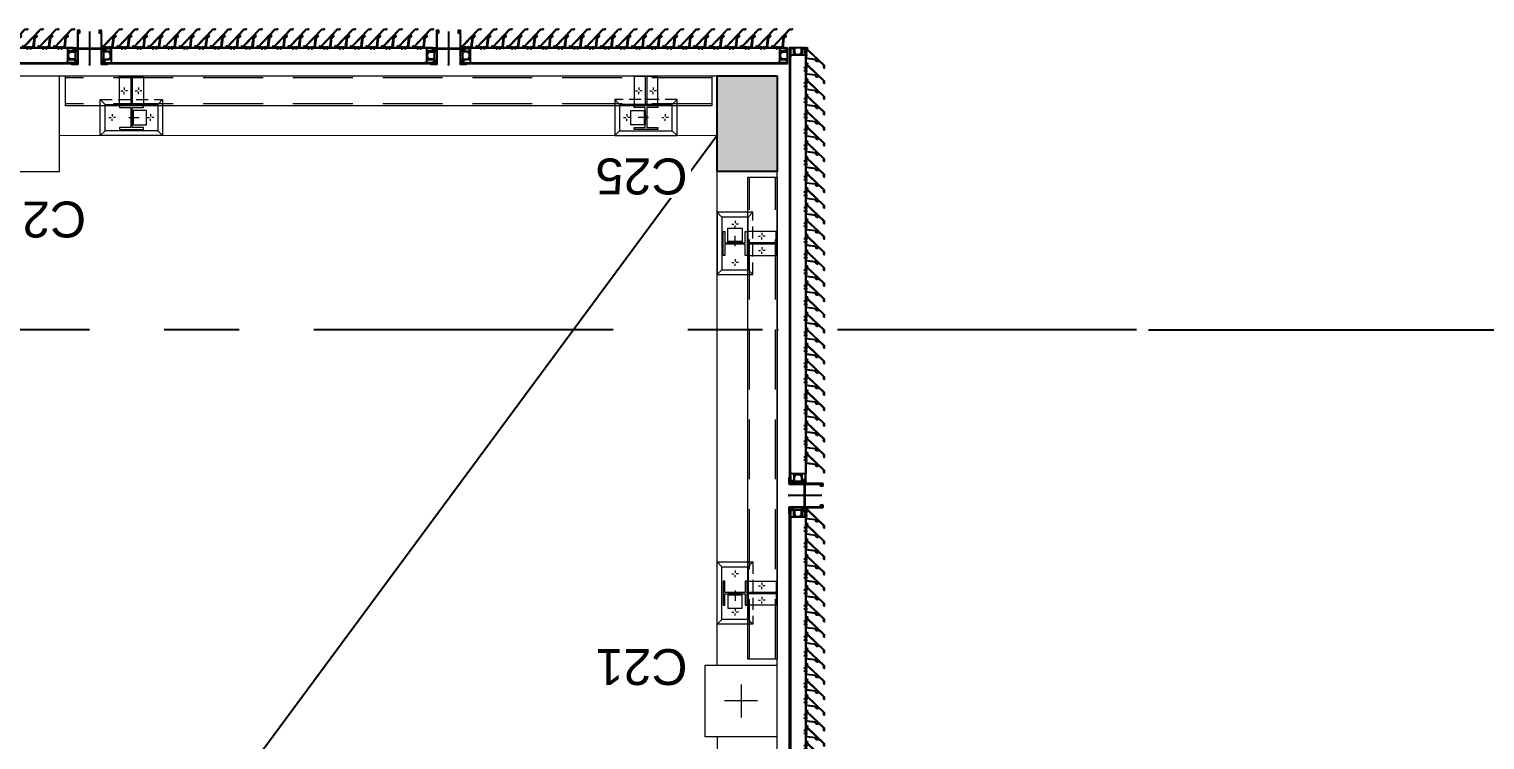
# Model space of a CAD drawing. Header units: millimetres. Extents: x 652937 to 1670132, y 1473552 to 2851037.
# Drawn here: x 775966 to 782048, y 1554999 to 1557965 of the extents above; entities that cross this region are included whole.
import ezdxf
from ezdxf.enums import TextEntityAlignment as Align

# ---------------------------------------------------------------- set-up
doc = ezdxf.new("R2010")
doc.units = ezdxf.units.MM
for name, pattern in [('CENTER', [50.8, 31.75, -6.35, 6.35, -6.35]), ('HIDDEN', [0.375, 0.25, -0.125]), ('TA_GL_005.00000', [13.75, 5, -1.25, 1.25, -1.25, 5]), ('XKITLINE00', [0]), ('XKITLINE02', [4, 2, -2])]:
    doc.linetypes.add(name, pattern=pattern)
doc.layers.get('Defpoints').update_dxf_attribs({"color": 255})
for name, color, linetype in [('000 - 0_SYM_DWG_GRID-BUBBLE_MAIN_COLOR_1', 3, 'Continuous'), ('000 - 0_SYM_DWG_GRIDLINE_MAIN_COLOR_251', 251, 'Continuous'), ('000 - CONCRETE_COL_HATCH_', 251, 'Continuous'), ('000 - CONCRETE_COL_MAIN_COLOR_1', 5, 'Continuous'), ('000 - CONCRETE_COL_WIPEOUT_', 250, 'Continuous'), ('010 - ASPG_ACCESSORIES_MAIN_COLOR_1', 1, 'Continuous'), ('010 - ASPG_DIMS_NOM', 1, 'Continuous'), ('010 - ASPG_EXTR_MAIN_COLOR_2', 2, 'Continuous'), ('010 - ASPG_FRAMING_CUT_COLOR_4', 4, 'Continuous'), ('010 - ASPG_FRAMING_HATCH_', 251, 'Continuous'), ('010 - ASPG_FRAMING_MAIN_COLOR_2', 2, 'Continuous'), ('010 - ASPG_FRAMING_SUB_COLOR_2', 1, 'Continuous'), ('010 - ASPG_FRAMING_WIPEOUT_', 250, 'Continuous'), ('BOLT & SCREW', 251, 'Continuous'), ('Center Line', 1, 'CENTER'), ('DIM', 1, 'Continuous')]:
    doc.layers.add(name, color=color, linetype=linetype)
for name, color, linetype, plot in [('010 - ASPG_EXTR_DEF_SUB', 250, 'Continuous', False), ('010 - ASPG_FASTERN_DEF_SUB', 250, 'Continuous', False), ('010 - ASPG_FRAMING_DEF_SUB', 250, 'Continuous', False)]:
    doc.layers.add(name, color=color, linetype=linetype, plot=plot)
for name, color, linetype, lineweight in [('12-GRID', 1, 'CENTER', 13), ('A-230-M_FLOOR', 2, 'Continuous', 25), ('A-COLOMN', 5, 'Continuous', 9), ('A-WALL', 2, 'Continuous', 25), ('Bolt', 7, 'Continuous', 0), ('Part', 2, 'Continuous', 0), ('S-230-A-FLOOR', 2, 'Continuous', 9), ('SCREW', 8, 'Continuous', 5)]:
    doc.layers.add(name, color=color, linetype=linetype, lineweight=lineweight)
doc.styles.add('Arial', font='arial.ttf')
doc.styles.add('FAMELINE_FOR_CKST', font='arial.ttf')
doc.styles.add('TA', font='', dxfattribs={"height": 4.5})
doc.styles.get('TA').set_extended_font_data('Cordia New')
doc.dimstyles.new('FAMELINE-CKST_C-C', dxfattribs={"dimtxt": 0.3, "dimasz": 0.15, "dimexe": 0.1, "dimexo": 0.1, "dimgap": 0.05, "dimtad": 1, "dimzin": 0, "dimdsep": 46, "dimtxsty": 'FAMELINE_FOR_CKST', "dimblk": 'ORIGIN', "dimblk1": 'ORIGIN', "dimblk2": 'ORIGIN', "dimsah": 1, "dimcen": 0.1, "dimdle": 0.1, "dimclrd": 256, "dimclre": 256, "dimclrt": 3, "dimadec": 0, "dimazin": 0, "dimtfac": 1, "dimtix": 1, "dimtmove": 2, "dimatfit": 3, "dimfxl": 1, "dimtolj": 1, "dimtzin": 0, "dimlwd": -1, "dimlwe": -1, "dimarcsym": 0})
pattern_1 = [(270, (1257419.24324, -520041.6224), (0.65495992507, -1.1344238721), [0.7562825814, -1.5125651628]), (30, (1257419.24324, -520041.6224), (0.65495992936, 1.1344238696), [0.7562825814, -1.5125651628]), (330, (1257419.24324, -520041.6224), (1.30991985442, -2.48e-09), [-1.5125651628, 0.7562825814])]
pattern_2 = [(315, (1257419.4929, -520021.6224), (1.3369313545, 1.3369313545), []), (45, (1257419.4929, -520021.6224), (-1.3369313545, 1.3369313545), [])]
pattern_3 = [(270, (1257419.4425, -520043.9224), (0.65495992507, -1.1344238721), [0.7562825814, -1.5125651628]), (30, (1257419.4425, -520043.9224), (0.65495992936, 1.1344238696), [0.7562825814, -1.5125651628]), (330, (1257419.4425, -520043.9224), (1.30991985442, -2.48e-09), [-1.5125651628, 0.7562825814])]
pattern_4 = [(315, (1257419.1929, -520023.9224), (1.3369313545, 1.3369313545), []), (45, (1257419.1929, -520023.9224), (-1.3369313545, 1.3369313545), [])]

# ---------------------------------------------------------------- blocks, each defined once
blk = doc.blocks.new('opening')
at = {"layer": 'A-230-M_FLOOR', "color": 15, "linetype": 'HIDDEN', "ltscale": 30}
blk.add_lwpolyline([(6.9598, 13.7349), (23.2129, 1.6973)], dxfattribs=at)
blk = doc.blocks.new('21')
at = {"layer": 'A-COLOMN', "color": 1}
for p, q in [((0, 0.0692), (0, -0.0692)), ((-0.0692, 0), (0.0692, 0))]:
    blk.add_line(p, q, dxfattribs=at)
at = {"layer": 'A-COLOMN', "ltscale": 3}
blk.add_lwpolyline([(-0.15, 0.15), (0.15, 0.15), (0.15, -0.15), (-0.15, -0.15)], close=True, dxfattribs=at)
blk = doc.blocks.new('3')
at = {"layer": 'Bolt', "color": 11, "linetype": 'XKITLINE00', "lineweight": 0}
for p, q in [((-190.484, 63.165), (-190.437, 63.165)), ((-190.484, 63.165), (-190.437, 63.165)), ((-190.414, 63.235), (-190.414, 63.189)), ((-190.414, 63.235), (-190.414, 63.189)), ((-190.414, 63.095), (-190.414, 63.142)), ((-190.414, 63.095), (-190.414, 63.142)), ((-190.344, 63.165), (-190.39, 63.165)), ((-190.344, 63.165), (-190.39, 63.165)), ((-190.184, 63.165), (-190.137, 63.165)), ((-190.184, 63.165), (-190.137, 63.165)), ((-190.114, 63.235), (-190.114, 63.189)), ((-190.114, 63.235), (-190.114, 63.189)), ((-190.114, 63.095), (-190.114, 63.142)), ((-190.114, 63.095), (-190.114, 63.142)), ((-190.044, 63.165), (-190.09, 63.165)), ((-190.044, 63.165), (-190.09, 63.165)), ((-183.186, 63.165), (-183.14, 63.165)), ((-183.186, 63.165), (-183.14, 63.165)), ((-183.116, 63.235), (-183.116, 63.189)), ((-183.116, 63.235), (-183.116, 63.189)), ((-183.116, 63.095), (-183.116, 63.142)), ((-183.116, 63.095), (-183.116, 63.142)), ((-183.046, 63.165), (-183.093, 63.165)), ((-183.046, 63.165), (-183.093, 63.165)), ((-182.886, 63.165), (-182.84, 63.165)), ((-182.886, 63.165), (-182.84, 63.165)), ((-182.816, 63.235), (-182.816, 63.189)), ((-182.816, 63.235), (-182.816, 63.189)), ((-182.816, 63.095), (-182.816, 63.142)), ((-182.816, 63.095), (-182.816, 63.142)), ((-182.746, 63.165), (-182.793, 63.165)), ((-182.746, 63.165), (-182.793, 63.165)), ((-190.664, 62.678), (-190.664, 62.631)), ((-189.864, 62.678), (-189.864, 62.631)), ((-183.366, 62.678), (-183.366, 62.632)), ((-182.566, 62.678), (-182.566, 62.632)), ((-190.734, 62.608), (-190.687, 62.608)), ((-190.664, 62.538), (-190.664, 62.584)), ((-190.594, 62.608), (-190.64, 62.608)), ((-189.934, 62.608), (-189.887, 62.608)), ((-189.864, 62.538), (-189.864, 62.584)), ((-189.794, 62.608), (-189.84, 62.608)), ((-183.436, 62.608), (-183.39, 62.608)), ((-183.366, 62.538), (-183.366, 62.585)), ((-183.296, 62.608), (-183.343, 62.608)), ((-182.636, 62.608), (-182.59, 62.608)), ((-182.566, 62.538), (-182.566, 62.585)), ((-182.496, 62.608), (-182.543, 62.608)), ((-192.96, 61.147), (-192.914, 61.147)), ((-192.89, 61.217), (-192.89, 61.17)), ((-192.82, 61.147), (-192.867, 61.147)), ((-193.518, 60.897), (-193.471, 60.897)), ((-193.518, 60.897), (-193.471, 60.897)), ((-193.448, 60.967), (-193.448, 60.92)), ((-193.448, 60.967), (-193.448, 60.92)), ((-193.448, 60.827), (-193.448, 60.873)), ((-193.448, 60.827), (-193.448, 60.873)), ((-193.378, 60.897), (-193.424, 60.897)), ((-193.378, 60.897), (-193.424, 60.897)), ((-192.89, 61.077), (-192.89, 61.123)), ((-193.518, 60.597), (-193.471, 60.597)), ((-193.518, 60.597), (-193.471, 60.597)), ((-193.448, 60.667), (-193.448, 60.62)), ((-193.448, 60.667), (-193.448, 60.62)), ((-193.448, 60.527), (-193.448, 60.573)), ((-193.448, 60.527), (-193.448, 60.573)), ((-193.378, 60.597), (-193.424, 60.597)), ((-193.378, 60.597), (-193.424, 60.597)), ((-192.96, 60.347), (-192.914, 60.347)), ((-192.89, 60.417), (-192.89, 60.37)), ((-192.89, 60.277), (-192.89, 60.323)), ((-192.82, 60.347), (-192.867, 60.347)), ((-193.448, 50.217), (-193.448, 50.171)), ((-193.448, 50.217), (-193.448, 50.171)), ((-192.96, 50.397), (-192.914, 50.397)), ((-192.89, 50.467), (-192.89, 50.421)), ((-192.89, 50.327), (-192.89, 50.374)), ((-192.82, 50.397), (-192.867, 50.397)), ((-193.518, 50.147), (-193.471, 50.147)), ((-193.518, 50.147), (-193.471, 50.147)), ((-193.448, 50.077), (-193.448, 50.124)), ((-193.448, 50.077), (-193.448, 50.124)), ((-193.448, 49.917), (-193.448, 49.871)), ((-193.448, 49.917), (-193.448, 49.871)), ((-193.378, 50.147), (-193.424, 50.147)), ((-193.378, 50.147), (-193.424, 50.147)), ((-193.518, 49.847), (-193.471, 49.847)), ((-193.518, 49.847), (-193.471, 49.847)), ((-193.448, 49.777), (-193.448, 49.824)), ((-193.448, 49.777), (-193.448, 49.824)), ((-193.378, 49.847), (-193.424, 49.847)), ((-193.378, 49.847), (-193.424, 49.847)), ((-192.96, 49.597), (-192.914, 49.597)), ((-192.89, 49.667), (-192.89, 49.621)), ((-192.89, 49.527), (-192.89, 49.574)), ((-192.82, 49.597), (-192.867, 49.597))]:
    blk.add_line(p, q, dxfattribs=at)
at = {"layer": 'Bolt', "color": 11, "linetype": 'XKITLINE02', "lineweight": 0}
for p, q in [((-190.279, 62.705), (-190.304, 62.705)), ((-182.951, 62.706), (-182.926, 62.706)), ((-190.209, 62.608), (-190.424, 62.608)), ((-190.279, 62.51), (-190.304, 62.51)), ((-190.249, 62.643), (-190.279, 62.643)), ((-190.249, 62.573), (-190.279, 62.573)), ((-183.021, 62.608), (-182.806, 62.608)), ((-182.981, 62.643), (-182.951, 62.643)), ((-182.981, 62.573), (-182.951, 62.573)), ((-182.951, 62.511), (-182.926, 62.511)), ((-192.988, 60.732), (-192.988, 60.707)), ((-192.925, 60.762), (-192.925, 60.732)), ((-192.89, 60.801), (-192.89, 60.587)), ((-192.855, 60.762), (-192.855, 60.732)), ((-192.793, 60.732), (-192.793, 60.707)), ((-192.988, 50.012), (-192.988, 50.037)), ((-192.925, 49.982), (-192.925, 50.012)), ((-192.89, 49.943), (-192.89, 50.157)), ((-192.855, 49.982), (-192.855, 50.012)), ((-192.793, 50.012), (-192.793, 50.037))]:
    blk.add_line(p, q, dxfattribs=at)
at = {"layer": 'Part', "color": 251, "linetype": 'HIDDEN', "lineweight": 0, "ltscale": 5}
for p, q in [((-181.592, 63.455), (-191.637, 63.456)), ((-181.592, 62.91), (-191.637, 62.911)), ((-193.722, 62.122), (-193.721, 48.622)), ((-193.177, 62.122), (-193.176, 48.622))]:
    blk.add_line(p, q, dxfattribs=at)
at = {"layer": 'Part', "color": 2, "linetype": 'XKITLINE02', "lineweight": 0}
for p, q in [((-190.279, 63.465), (-190.279, 62.883)), ((-190.249, 63.465), (-190.249, 62.883)), ((-182.981, 63.465), (-182.981, 62.883)), ((-182.951, 63.465), (-182.951, 62.883)), ((-193.748, 60.762), (-193.165, 60.762)), ((-193.748, 60.732), (-193.165, 60.732)), ((-193.748, 50.012), (-193.165, 50.012)), ((-193.748, 49.982), (-193.165, 49.982))]:
    blk.add_line(p, q, dxfattribs=at)
at = {"layer": 'Part', "color": 2, "linetype": 'HIDDEN', "lineweight": 0}
for p, q in [((-190.914, 62.983), (-190.814, 62.883)), ((-189.714, 62.883), (-189.614, 62.983)), ((-183.516, 62.883), (-183.616, 62.983)), ((-182.316, 62.983), (-182.416, 62.883)), ((-193.165, 61.297), (-193.265, 61.397)), ((-193.265, 60.097), (-193.165, 60.197)), ((-193.265, 50.647), (-193.165, 50.547)), ((-193.165, 49.447), (-193.265, 49.347))]:
    blk.add_line(p, q, dxfattribs=at)
at = {"layer": 'Part', "color": 11, "linetype": 'XKITLINE02', "lineweight": 0}
for p, q in [((-190.279, 63.001), (-190.249, 63.001)), ((-182.951, 63.001), (-182.981, 63.001)), ((-190.279, 62.758), (-190.279, 62.458)), ((-182.951, 62.758), (-182.951, 62.458)), ((-193.283, 60.732), (-193.283, 60.762)), ((-193.04, 60.732), (-192.74, 60.732)), ((-193.283, 50.012), (-193.283, 49.982)), ((-193.04, 50.012), (-192.74, 50.012))]:
    blk.add_line(p, q, dxfattribs=at)
at = {"layer": 'Part', "color": 2, "lineweight": 0}
for p, q in [((-190.304, 62.758), (-190.304, 62.458)), ((-182.926, 62.758), (-182.926, 62.458)), ((-190.814, 62.333), (-190.914, 62.233)), ((-189.614, 62.233), (-189.714, 62.333)), ((-183.616, 62.233), (-183.516, 62.333)), ((-182.416, 62.333), (-182.316, 62.233)), ((-192.515, 61.397), (-192.615, 61.297)), ((-193.04, 60.707), (-192.74, 60.707)), ((-192.615, 60.197), (-192.515, 60.097)), ((-192.615, 50.547), (-192.515, 50.647)), ((-193.04, 50.037), (-192.74, 50.037)), ((-192.515, 49.347), (-192.615, 49.447))]:
    blk.add_line(p, q, dxfattribs=at)
at = {"layer": 'Part', "color": 4, "lineweight": 0}
for points in [[(-191.637, 62.871), (-181.592, 62.87), (-181.592, 63.495), (-191.637, 63.496)], [(-193.761, 48.622), (-193.762, 62.122), (-193.137, 62.122), (-193.136, 48.622)]]:
    blk.add_lwpolyline(points, close=True, dxfattribs=at)
at = {"layer": 'Part', "color": 2, "linetype": 'XKITLINE02', "lineweight": 0}
for points in [[(-190.014, 62.883), (-190.014, 63.465), (-190.514, 63.465), (-190.514, 62.883)], [(-183.216, 62.883), (-183.216, 63.465), (-182.716, 63.465), (-182.716, 62.883)], [(-193.165, 60.997), (-193.748, 60.997), (-193.748, 60.497), (-193.165, 60.497)], [(-193.165, 49.747), (-193.748, 49.747), (-193.748, 50.247), (-193.165, 50.247)]]:
    blk.add_lwpolyline(points, dxfattribs=at)
at = {"layer": 'Part', "color": 2, "linetype": 'HIDDEN', "lineweight": 0}
for points in [[(-189.614, 62.871), (-189.614, 62.983), (-190.914, 62.983), (-190.914, 62.871)], [(-183.616, 62.854), (-183.616, 62.983), (-182.316, 62.983), (-182.316, 62.854)], [(-193.137, 61.397), (-193.265, 61.397), (-193.265, 60.097), (-193.137, 60.097)], [(-193.137, 49.347), (-193.265, 49.347), (-193.265, 50.647), (-193.137, 50.647)]]:
    blk.add_lwpolyline(points, dxfattribs=at)
at = {"layer": 'Part', "color": 2, "lineweight": 0}
for points in [[(-190.914, 62.871), (-190.914, 62.233), (-189.614, 62.233), (-189.614, 62.871)], [(-190.279, 62.458), (-190.579, 62.458), (-190.579, 62.758), (-190.279, 62.758)], [(-182.316, 62.854), (-182.316, 62.233), (-183.616, 62.233), (-183.616, 62.854)], [(-182.951, 62.458), (-182.651, 62.458), (-182.651, 62.758), (-182.951, 62.758)], [(-193.137, 60.097), (-192.515, 60.097), (-192.515, 61.397), (-193.137, 61.397)], [(-192.74, 60.732), (-192.74, 60.432), (-193.04, 60.432), (-193.04, 60.732)], [(-193.137, 50.647), (-192.515, 50.647), (-192.515, 49.347), (-193.137, 49.347)], [(-192.74, 50.012), (-192.74, 50.312), (-193.04, 50.312), (-193.04, 50.012)]]:
    blk.add_lwpolyline(points, dxfattribs=at)
for points in [[(-189.714, 62.883), (-190.814, 62.883), (-190.814, 62.333), (-189.714, 62.333)], [(-190.514, 62.398), (-190.279, 62.398), (-190.279, 62.818), (-190.514, 62.818), (-190.514, 62.858), (-190.014, 62.858), (-190.014, 62.818), (-190.249, 62.818), (-190.249, 62.398), (-190.014, 62.398), (-190.014, 62.358), (-190.514, 62.358)], [(-183.516, 62.883), (-182.416, 62.883), (-182.416, 62.333), (-183.516, 62.333)], [(-182.716, 62.398), (-182.951, 62.398), (-182.951, 62.818), (-182.716, 62.818), (-182.716, 62.858), (-183.216, 62.858), (-183.216, 62.818), (-182.981, 62.818), (-182.981, 62.398), (-183.216, 62.398), (-183.216, 62.358), (-182.716, 62.358)], [(-193.165, 61.297), (-193.165, 60.197), (-192.615, 60.197), (-192.615, 61.297)], [(-192.68, 60.497), (-192.68, 60.732), (-193.1, 60.732), (-193.1, 60.497), (-193.14, 60.497), (-193.14, 60.997), (-193.1, 60.997), (-193.1, 60.762), (-192.68, 60.762), (-192.68, 60.997), (-192.64, 60.997), (-192.64, 60.497)], [(-193.165, 49.447), (-193.165, 50.547), (-192.615, 50.547), (-192.615, 49.447)], [(-192.68, 50.247), (-192.68, 50.012), (-193.1, 50.012), (-193.1, 50.247), (-193.14, 50.247), (-193.14, 49.747), (-193.1, 49.747), (-193.1, 49.982), (-192.68, 49.982), (-192.68, 49.747), (-192.64, 49.747), (-192.64, 50.247)]]:
    blk.add_lwpolyline(points, close=True, dxfattribs=at)
blk = doc.blocks.new('*U9152')
at = {"layer": '000 - 0_SYM_DWG_GRIDLINE_MAIN_COLOR_251', "linetype": 'ByBlock', "ltscale": 5}
blk.add_line((30, 0), (-526.7, 0), dxfattribs=at)
at = {"layer": '000 - 0_SYM_DWG_GRIDLINE_MAIN_COLOR_251', "color": 0}
blk.add_point((0, 0), dxfattribs=at)
at = {"style": 'TA', "flags": 1}
blk.add_attdef('LOCATION', (6, -6), '', height=4.5, rotation=270, dxfattribs=at)
at = {"layer": '000 - 0_SYM_DWG_GRID-BUBBLE_MAIN_COLOR_1', "style": 'Arial'}
blk.add_attdef('GRID-HEAD', text='', height=4, rotation=270, dxfattribs=at).set_placement((98.13, 0), align=Align.MIDDLE_CENTER)
blk = doc.blocks.new('_Origin')
at = {"color": 0, "linetype": 'ByBlock', "lineweight": -2}
blk.add_line((0, 0), (-1, 0), dxfattribs=at)
blk.add_circle((0, 0), 0.5, dxfattribs=at)
blk = doc.blocks.new('*D9150')
at = {"layer": '010 - ASPG_DIMS_NOM', "transparency": 16777216}
for p, q in [((-5634.8, 0), (-8541.2, 0)), ((-8491.2, -14565), (-8491.2, -75)), ((-5634.8, -14640), (-8541.2, -14640))]:
    blk.add_line(p, q, dxfattribs=at)
at = {"layer": 'Defpoints', "color": 0, "transparency": 16777216}
for p in [(-5584.8, 0), (-8491.2, 0), (-5584.8, -14640)]:
    blk.add_point(p, dxfattribs=at)
at = {"layer": '010 - ASPG_DIMS_NOM', "transparency": 16777216, "xscale": 75, "yscale": 75, "zscale": 75}
for p, rotation in [((-8491.2, 0), 90), ((-8491.2, -14640), 270)]:
    blk.add_blockref('_Origin', p, dxfattribs=dict(at, rotation=rotation))
at = {"layer": '010 - ASPG_DIMS_NOM', "color": 3, "transparency": 16777216, "insert": (-8592.8, -7320), "char_height": 150, "attachment_point": 5, "rotation": 90, "style": 'FAMELINE_FOR_CKST'}
blk.add_mtext('\\A1;14640', dxfattribs=at)
blk = doc.blocks.new('*U8333')
blk.add_wipeout([(125, 200), (125, -200), (-125, -200), (-125, 200)]).dxf.layer = '000 - CONCRETE_COL_WIPEOUT_'
at = {"layer": '000 - CONCRETE_COL_HATCH_'}
h = blk.add_hatch(dxfattribs=at)
h.set_pattern_fill('AR-CONC', color=256, scale=0.05, style=0)
h.paths.add_polyline_path([(-125, -200), (-125, 200), (125, 200), (125, -200)])
at = {"layer": '000 - CONCRETE_COL_MAIN_COLOR_1'}
blk.add_lwpolyline([(-125, -200), (-125, 200), (125, 200), (125, -200), (-125, -200)], close=True, dxfattribs=at)
blk = doc.blocks.new('*U9351')
at = {"layer": '12-GRID', "color": 8, "linetype": 'CENTER'}
for p, q in [((0, -6.2), (0, 2.2)), ((-4.2, -2), (4.2, -2))]:
    blk.add_line(p, q, dxfattribs=at)
at = {"layer": 'BOLT & SCREW'}
for p, q in [((-0.6, -1.8), (-1.8, -1.6)), ((-0.6, -2.2), (-1.8, -2.4)), ((-0.5, -1.8), (-0.9, -1.6)), ((-0.5, -2.2), (-0.9, -2.4)), ((-0.2, -1.4), (-0.4, -0.2)), ((-0.2, -1.5), (-0.4, -1.1)), ((-0.2, -2.5), (-0.4, -2.9)), ((-0.2, -2.6), (-0.4, -3.8)), ((0.2, -1.4), (0.4, -0.2)), ((0.2, -1.5), (0.4, -1.1)), ((0.4, -2.9), (0.2, -2.5)), ((0.2, -2.6), (0.4, -3.8)), ((0.5, -1.8), (0.9, -1.6)), ((0.5, -2.2), (0.9, -2.4)), ((0.6, -1.8), (1.8, -1.6)), ((0.6, -2.2), (1.8, -2.4))]:
    blk.add_line(p, q, dxfattribs=at)
for points in [[(-1.8, -1.6), (-0.9, -1.6, 0.414214), (-0.4, -1.1), (-0.4, -0.2), (0.4, -0.2), (0.4, -1.1, 0.414214), (0.9, -1.6), (1.8, -1.6), (1.8, -2.4), (0.9, -2.4, 0.414214), (0.4, -2.9), (0.4, -3.8), (-0.4, -3.8), (-0.4, -2.9, 0.414214), (-0.9, -2.4), (-1.8, -2.4)], [(0.2, -2.5, -0.414214), (0.5, -2.2), (0.6, -2.2), (0.6, -1.8), (0.5, -1.8, -0.414214), (0.2, -1.5), (0.2, -1.4), (-0.2, -1.4), (-0.2, -1.5, -0.414214), (-0.5, -1.8), (-0.6, -1.8), (-0.6, -2.2), (-0.5, -2.2, -0.414214), (-0.2, -2.5), (-0.2, -2.6), (0.2, -2.6)]]:
    blk.add_lwpolyline(points, format="xyb", close=True, dxfattribs=at)
blk.add_circle((0, -2), 3.5, dxfattribs=at)
blk = doc.blocks.new('000_ASPG_TYP_FILES_20260218-010703_FRAME_EXTR_')
at = {"layer": '010 - ASPG_FRAMING_HATCH_'}
h = blk.add_hatch(dxfattribs=at)
h.set_pattern_fill('ANSI32', color=256, scale=0.1, angle=180)
edge = h.paths.add_edge_path()
edge.add_line((2, 16), (2, 2))
edge.add_line((2, 2), (39.7, 2))
edge.add_arc((39.7, 1.7), 0.3, 0, 90, ccw=False)
edge.add_line((40, 1.7), (40, 0.3))
edge.add_arc((39.7, 0.3), 0.3, -90, 0, ccw=False)
edge.add_line((39.7, 0), (0.3, 0))
edge.add_arc((0.3, 0.3), 0.3, 180, 270, ccw=False)
edge.add_line((0, 0.3), (0, 17.7))
edge.add_arc((0.3, 17.7), 0.3, 90, 180, ccw=False)
edge.add_line((0.3, 18), (22.6, 18))
edge.add_arc((22.6, 18.5), 0.5, 270, 380.20955)
edge.add_arc((26.2, 19.8), 3.35, 182.06379, 200.20955, ccw=False)
edge.add_arc((23.6, 19.7), 0.76, 2.06379, 182.06379, ccw=False)
edge.add_arc((26.2, 19.8), 1.83, 182.06379, 447.93621)
edge.add_arc((26.3, 22.4), 0.76, 87.93621, 267.93621, ccw=False)
edge.add_arc((26.2, 19.8), 3.35, 69.79045, 87.93621, ccw=False)
edge.add_arc((27.5, 23.4), 0.5, 249.79045, 360)
edge.add_line((28, 23.4), (28, 26.7))
edge.add_line((28, 26.7), (28.5, 27.2))
edge.add_line((28.5, 27.2), (28, 27.7))
edge.add_line((28, 27.7), (28, 38.6))
edge.add_line((28, 38.6), (28.5, 39.1))
edge.add_line((28.5, 39.1), (28, 39.6))
edge.add_line((28, 39.6), (28, 42.9))
edge.add_arc((27.5, 42.9), 0.5, 0, 110.20955)
edge.add_arc((26.2, 46.5), 3.35, 272.06379, 290.20955, ccw=False)
edge.add_arc((26.3, 43.9), 0.76, 92.06379, 272.06379, ccw=False)
edge.add_arc((26.2, 46.5), 1.83, 272.06379, 537.93621)
edge.add_arc((23.6, 46.6), 0.76, 177.93621, 357.93621, ccw=False)
edge.add_arc((26.2, 46.5), 3.35, 159.79045, 177.93621, ccw=False)
edge.add_arc((22.6, 47.8), 0.5, 339.79045, 450)
edge.add_line((22.6, 48.3), (0.3, 48.3))
edge.add_arc((0.3, 48.6), 0.3, 180, 270, ccw=False)
edge.add_line((0, 48.6), (0, 60))
edge.add_arc((0.3, 60), 0.3, 90, 180, ccw=False)
edge.add_line((0.3, 60.3), (5, 60.3))
edge.add_line((5, 60.3), (5, 65))
edge.add_arc((5.3, 65), 0.3, 90, 180, ccw=False)
edge.add_line((5.3, 65.3), (30, 65.3))
edge.add_line((30, 65.3), (30, 63.6))
edge.add_arc((29.7, 63.6), 0.3, -90, 0, ccw=False)
edge.add_line((29.7, 63.3), (7.3, 63.3))
edge.add_arc((7.3, 63), 0.3, 90, 180)
edge.add_line((7, 63), (7, 58.3))
edge.add_line((7, 58.3), (2.3, 58.3))
edge.add_arc((2.3, 58), 0.3, 90, 180)
edge.add_line((2, 58), (2, 50.6))
edge.add_arc((2.3, 50.6), 0.3, 180, 270)
edge.add_line((2.3, 50.3), (29.7, 50.3))
edge.add_arc((29.7, 50), 0.3, 0, 90, ccw=False)
edge.add_line((30, 50), (30, 26.7))
edge.add_line((30, 26.7), (30, 16.3))
edge.add_arc((29.7, 16.3), 0.3, -90, 0, ccw=False)
edge.add_line((29.7, 16), (2, 16))
at = {"layer": '010 - ASPG_FRAMING_CUT_COLOR_4'}
blk.add_lwpolyline([(2, 16), (2, 2), (39.7, 2, -0.414214), (40, 1.7), (40, 0.3, -0.414214), (39.7, 0), (0.3, 0, -0.414214), (0, 0.3), (0, 17.7, -0.414214), (0.3, 18), (22.6, 18, 0.52173), (23, 18.7, -0.079342), (22.8, 19.7, -1), (24.3, 19.8, 2.296346), (26.2, 21.7, -1), (26.3, 23.2, -0.079342), (27.3, 23, 0.52173), (28, 23.4), (28, 26.7), (28.5, 27.2), (28, 27.7), (28, 38.6), (28.5, 39.1), (28, 39.6), (28, 42.9, 0.52173), (27.3, 43.3, -0.079342), (26.3, 43.1, -1), (26.2, 44.6, 2.296346), (24.3, 46.5, -1), (22.8, 46.6, -0.079342), (23, 47.6, 0.52173), (22.6, 48.3), (0.3, 48.3, -0.414214), (0, 48.6), (0, 60, -0.414214), (0.3, 60.3), (5, 60.3), (5, 65, -0.414214), (5.3, 65.3), (30, 65.3), (30, 63.6, -0.414214), (29.7, 63.3), (7.3, 63.3, 0.414214), (7, 63), (7, 58.3), (2.3, 58.3, 0.414214), (2, 58), (2, 50.6, 0.414214), (2.3, 50.3), (29.7, 50.3, -0.414214), (30, 50), (30, 26.7), (30, 16.3, -0.414214), (29.7, 16)], format="xyb", close=True, dxfattribs=at)
for p in [(26.2, 48.5), (26.2, 21.8)]:
    blk.add_blockref('*U9351', p)
blk = doc.blocks.new('*U9353')
at = {"layer": '010 - ASPG_FRAMING_HATCH_', "transparency": 33554585}
h = blk.add_hatch(dxfattribs=at)
h.set_pattern_fill('ANSI32', color=256, scale=0.25)
edge = h.paths.add_edge_path()
edge.add_line((2, -50), (2, -75))
edge.add_line((2, -75), (0, -75))
edge.add_line((0, -75), (0, -49))
edge.add_arc((1, -49), 1, 90, 180, ccw=False)
edge.add_line((1, -48), (63, -48))
edge.add_arc((63, -47), 1, 270, 360)
edge.add_line((64, -47), (64, 47))
edge.add_arc((63, 47), 1, 0, 90)
edge.add_line((63, 48), (1, 48))
edge.add_arc((1, 49), 1, 180, 270, ccw=False)
edge.add_line((0, 49), (0, 75))
edge.add_line((0, 75), (2, 75))
edge.add_line((2, 75), (2, 50))
edge.add_line((2, 50), (141, 50))
edge.add_line((141, 50), (141, 41))
edge.add_arc((140, 41), 1, 270, 360, ccw=False)
edge.add_line((140, 40), (132, 40))
edge.add_arc((132, 41), 1, 180, 270, ccw=False)
edge.add_line((131, 41), (131, 47))
edge.add_arc((130, 47), 1, 0, 90)
edge.add_line((130, 48), (67, 48))
edge.add_arc((67, 47), 1, 90, 180)
edge.add_line((66, 47), (66, -47))
edge.add_arc((67, -47), 1, 180, 270)
edge.add_line((67, -48), (130, -48))
edge.add_arc((130, -47), 1, 270, 360)
edge.add_line((131, -47), (131, -41))
edge.add_arc((132, -41), 1, 90, 180, ccw=False)
edge.add_line((132, -40), (140, -40))
edge.add_arc((140, -41), 1, 0, 90, ccw=False)
edge.add_line((141, -41), (141, -50))
edge.add_line((141, -50), (2, -50))
h.paths.add_polyline_path([(139, 48), (139, 42), (133, 42), (133, 48)], flags=16)
h.paths.add_polyline_path([(139, -48), (139, -42), (133, -42), (133, -48)], flags=16)
at = {"layer": '010 - ASPG_FRAMING_HATCH_'}
h = blk.add_hatch(dxfattribs=at)
h.set_pattern_fill('ANSI37', color=256, scale=0.595498, angle=-90)
h.set_pattern_definition(pattern_2)
edge = h.paths.add_edge_path()
edge.add_ellipse((57.8, 55), major_axis=(0, -5), ratio=0.644482, start_angle=0, end_angle=180)
edge.add_line((57.8, 60), (62, 60))
edge.add_arc((62, 60.3), 0.3, -90, 0)
edge.add_line((62.3, 60.3), (62.3, 61))
edge.add_line((62.3, 61), (61.8, 61.5))
edge.add_line((61.8, 61.5), (62.3, 62))
edge.add_line((62.3, 62), (61.8, 62.5))
edge.add_line((61.8, 62.5), (62.3, 63))
edge.add_line((62.3, 63), (61.8, 63.5))
edge.add_line((61.8, 63.5), (62.3, 64))
edge.add_line((62.3, 64), (62.3, 65))
edge.add_line((62.3, 65), (63.3, 65))
edge.add_line((63.3, 65), (63.8, 65.5))
edge.add_line((63.8, 65.5), (64.3, 65))
edge.add_line((64.3, 65), (64.8, 65.5))
edge.add_line((64.8, 65.5), (65.3, 65))
edge.add_line((65.3, 65), (65.8, 65.5))
edge.add_line((65.8, 65.5), (66.3, 65))
edge.add_line((66.3, 65), (67, 65))
edge.add_arc((67, 65.3), 0.3, -90, 0)
edge.add_line((67.3, 65.3), (67.3, 60))
edge.add_arc((77.2, 55), 11.1, 153.20373, 206.79627)
edge.add_line((67.3, 50), (57.8, 50))
h = blk.add_hatch(dxfattribs=at)
h.set_pattern_fill('ANSI37', color=256, scale=0.595498, angle=-90)
h.set_pattern_definition(pattern_4)
edge = h.paths.add_edge_path()
edge.add_ellipse((11.5, 55), major_axis=(0, -5), ratio=0.644482, start_angle=180, end_angle=360, ccw=False)
edge.add_line((11.5, 60), (2, 60))
edge.add_arc((-7.9, 55), 11.1, -26.79627, 26.79627, ccw=False)
edge.add_line((2, 50), (11.5, 50))
h = blk.add_hatch(dxfattribs=at)
h.set_pattern_fill('HONEY', color=256, scale=0.238199, angle=-90)
h.set_pattern_definition(pattern_3)
edge = h.paths.add_edge_path()
edge.add_ellipse((11.8, 55), major_axis=(0, -5), ratio=0.644482, start_angle=0, end_angle=360, ccw=False)
h = blk.add_hatch(dxfattribs=at)
h.set_pattern_fill('HONEY', color=256, scale=0.238199, angle=-90)
h.set_pattern_definition(pattern_1)
edge = h.paths.add_edge_path()
edge.add_ellipse((57.5, 55), major_axis=(0, -5), ratio=0.644482, start_angle=0, end_angle=360)
h = blk.add_hatch(dxfattribs=at)
h.set_pattern_fill('ANSI37', color=256, scale=0.595498, angle=-90)
h.set_pattern_definition(pattern_4)
edge = h.paths.add_edge_path()
edge.add_ellipse((11.5, -55), major_axis=(0, 5), ratio=0.644482, start_angle=0, end_angle=180)
edge.add_line((11.5, -60), (2, -60))
edge.add_arc((-7.9, -55), 11.1, 333.20373, 386.79627)
edge.add_line((2, -50), (11.5, -50))
h = blk.add_hatch(dxfattribs=at)
h.set_pattern_fill('HONEY', color=256, scale=0.238199, angle=-90)
h.set_pattern_definition(pattern_3)
edge = h.paths.add_edge_path()
edge.add_ellipse((11.8, -55), major_axis=(0, 5), ratio=0.644482, start_angle=0, end_angle=360)
h = blk.add_hatch(dxfattribs=at)
h.set_pattern_fill('HONEY', color=256, scale=0.238199, angle=-90)
h.set_pattern_definition(pattern_1)
edge = h.paths.add_edge_path()
edge.add_ellipse((57.5, -55), major_axis=(0, 5), ratio=0.644482, start_angle=0, end_angle=360, ccw=False)
h = blk.add_hatch(dxfattribs=at)
h.set_pattern_fill('ANSI37', color=256, scale=0.595498, angle=-90)
h.set_pattern_definition(pattern_2)
edge = h.paths.add_edge_path()
edge.add_ellipse((57.8, -55), major_axis=(0, 5), ratio=0.644482, start_angle=180, end_angle=360, ccw=False)
edge.add_line((57.8, -60), (62, -60))
edge.add_arc((62, -60.3), 0.3, 360, 450, ccw=False)
edge.add_line((62.3, -60.3), (62.3, -61))
edge.add_line((62.3, -61), (61.8, -61.5))
edge.add_line((61.8, -61.5), (62.3, -62))
edge.add_line((62.3, -62), (61.8, -62.5))
edge.add_line((61.8, -62.5), (62.3, -63))
edge.add_line((62.3, -63), (61.8, -63.5))
edge.add_line((61.8, -63.5), (62.3, -64))
edge.add_line((62.3, -64), (62.3, -65))
edge.add_line((62.3, -65), (63.3, -65))
edge.add_line((63.3, -65), (63.8, -65.5))
edge.add_line((63.8, -65.5), (64.3, -65))
edge.add_line((64.3, -65), (64.8, -65.5))
edge.add_line((64.8, -65.5), (65.3, -65))
edge.add_line((65.3, -65), (65.8, -65.5))
edge.add_line((65.8, -65.5), (66.3, -65))
edge.add_line((66.3, -65), (67, -65))
edge.add_arc((67, -65.3), 0.3, 360, 450, ccw=False)
edge.add_line((67.3, -65.3), (67.3, -60))
edge.add_arc((77.2, -55), 11.1, 153.20373, 206.79627, ccw=False)
edge.add_line((67.3, -50), (57.8, -50))
at = {"layer": '010 - ASPG_FASTERN_DEF_SUB'}
blk.add_point((0, 0), dxfattribs=at)
at = {"layer": '010 - ASPG_FRAMING_CUT_COLOR_4'}
blk.add_lwpolyline([(2, -50), (2, -75), (0, -75), (0, -49, -0.414214), (1, -48), (63, -48, 0.414214), (64, -47), (64, 47, 0.414214), (63, 48), (1, 48, -0.414214), (0, 49), (0, 75), (2, 75), (2, 50), (141, 50), (141, 41, -0.414214), (140, 40), (132, 40, -0.414214), (131, 41), (131, 47, 0.414214), (130, 48), (67, 48, 0.414214), (66, 47), (66, -47, 0.414214), (67, -48), (130, -48, 0.414214), (131, -47), (131, -41, -0.414214), (132, -40), (140, -40, -0.414214), (141, -41), (141, -50)], format="xyb", close=True, dxfattribs=at)
for points in [[(139, 48), (139, 42), (133, 42), (133, 48)], [(139, -48), (139, -42), (133, -42), (133, -48)]]:
    blk.add_lwpolyline(points, close=True, dxfattribs=at)
at = {"layer": '010 - ASPG_FRAMING_DEF_SUB', "transparency": 33554508}
blk.add_line((136.5, 0), (-4.5, 0), dxfattribs=at)
at = {"layer": '010 - ASPG_FRAMING_DEF_SUB', "transparency": 33554457}
for points in [[(54.3, 50), (67.3, 50), (67.3, 65.5), (54.3, 65.5)], [(2, 50), (15, 50), (15, 60), (2, 60)], [(2, -50), (15, -50), (15, -60), (2, -60)], [(54.3, -50), (67.3, -50), (67.3, -65.5), (54.3, -65.5)]]:
    blk.add_lwpolyline(points, close=True, dxfattribs=at)
at = {"layer": '010 - ASPG_FRAMING_SUB_COLOR_2'}
for points in [[(57.5, 50), (67.3, 50, -0.238199), (67.3, 60), (67.3, 65.3, -0.414214), (67, 65), (66.3, 65), (65.8, 65.5), (65.3, 65), (64.8, 65.5), (64.3, 65), (63.8, 65.5), (63.3, 65), (62.3, 65), (62.3, 64), (61.8, 63.5), (62.3, 63), (61.8, 62.5), (62.3, 62), (61.8, 61.5), (62.3, 61), (62.3, 60.3, -0.414214), (62, 60), (57.5, 60)], [(11.8, 50), (2, 50, 0.238199), (2, 60), (11.8, 60)], [(11.8, -50), (2, -50, -0.238199), (2, -60), (11.8, -60)], [(57.5, -50), (67.3, -50, 0.238199), (67.3, -60), (67.3, -65.3, 0.414214), (67, -65), (66.3, -65), (65.8, -65.5), (65.3, -65), (64.8, -65.5), (64.3, -65), (63.8, -65.5), (63.3, -65), (62.3, -65), (62.3, -64), (61.8, -63.5), (62.3, -63), (61.8, -62.5), (62.3, -62), (61.8, -61.5), (62.3, -61), (62.3, -60.3, 0.414214), (62, -60), (57.5, -60)]]:
    blk.add_lwpolyline(points, format="xyb", dxfattribs=at)
at = {"layer": '010 - ASPG_FRAMING_SUB_COLOR_2', "extrusion": (0, 0, -1)}
for centre, major_axis in [((11.8, 55), (0, -5)), ((57.5, -55), (0, 5))]:
    blk.add_ellipse(centre, major_axis=major_axis, ratio=0.644482, dxfattribs=at)
at = {"layer": '010 - ASPG_FRAMING_SUB_COLOR_2'}
for centre, major_axis in [((57.5, 55), (0, -5)), ((11.8, -55), (0, 5))]:
    blk.add_ellipse(centre, major_axis=major_axis, ratio=0.644482, dxfattribs=at)
blk = doc.blocks.new('PZG35-9D5')
at = {"layer": 'Center Line'}
blk.add_line((0, 3.7), (0, -10.5), dxfattribs=at)
at = {"layer": 'SCREW', "color": 8}
for p, q in [((-1.4, 0), (-1.4, -1.1)), ((1.4, 0), (1.4, -0.6)), ((-1.9, -1.4), (1.9, -0.9)), ((-1.9, -1.4), (-1.4, -1.1)), ((-1.9, -1.4), (-1.4, -1.7)), ((-1.9, -2.7), (1.9, -2.2)), ((-1.9, -2.7), (-1.4, -2.4)), ((-1.9, -2.7), (-1.4, -3)), ((-1.9, -4), (-1.4, -3.7)), ((-1.9, -4), (-1, -3.9)), ((-1.9, -4), (-1.4, -4.3)), ((-1.4, -1.1), (1.4, -0.6)), ((-1.4, -1.7), (1.4, -1.2)), ((-1.4, -1.7), (-1.4, -2.4)), ((-1.4, -2.4), (1.4, -1.9)), ((-1.4, -3), (1.4, -2.5)), ((-1.4, -3), (-1.4, -3.7)), ((-1.4, -3.7), (-0.8, -3.6)), ((-1.4, -4.3), (-1.4, -8.1)), ((-1.4, -4.3), (-1.2, -4.3)), ((0, -9.5), (-1.4, -8.1)), ((0, -9.5), (1.4, -8.1)), ((0.6, -3.3), (1.4, -3.2)), ((0.7, -3.7), (1.9, -3.5)), ((0.7, -3.9), (1.4, -3.8)), ((0.7, -4.6), (1.4, -4.5)), ((0.7, -5), (1.9, -4.8)), ((0.7, -5.2), (1.4, -5.1)), ((1.9, -0.9), (1.4, -0.6)), ((1.9, -0.9), (1.4, -1.2)), ((1.4, -1.2), (1.4, -1.9)), ((1.9, -2.2), (1.4, -1.9)), ((1.9, -2.2), (1.4, -2.5)), ((1.4, -2.5), (1.4, -3.2)), ((1.9, -3.5), (1.4, -3.2)), ((1.9, -3.5), (1.4, -3.8)), ((1.4, -3.8), (1.4, -4.5)), ((1.9, -4.8), (1.4, -4.5)), ((1.9, -4.8), (1.4, -5.1)), ((1.4, -5.1), (1.4, -8.1))]:
    blk.add_line(p, q, dxfattribs=at)
blk.add_lwpolyline([(0, -9.5), (0.7, -5.2), (0.7, -3.6, 0.417657), (0.4, -3.3, 0.108102), (-0.8, -3.6), (-1.4, -4.7)], format="xyb", dxfattribs=at)
blk = doc.blocks.new('*U9352')
at = {"layer": 'SCREW', "color": 6}
blk.add_lwpolyline([(3, 1.8, 0.09906), (0.8, 2.5), (0.8, 2.3), (-0.8, 2.3), (-0.8, 2.5, 0.09906), (-3, 1.8, 0.266588), (-3.5, 1), (-3.5, 0.2, 0.414214), (-3.3, 0), (3.3, 0, 0.414214), (3.5, 0.2), (3.5, 1, 0.266588)], format="xyb", close=True, dxfattribs=at)
at = {"layer": 'SCREW'}
blk.add_blockref('PZG35-9D5', (0, 0), dxfattribs=at)
blk = doc.blocks.new('*U9355')
blk.add_point((0, 0))
at = {"layer": '010 - ASPG_ACCESSORIES_MAIN_COLOR_1'}
blk.add_lwpolyline([(-39.7, -0.6, 0.414214), (-40, -0.9), (-40, -7.4, 0.57735), (-39.7, -7.6), (-36.6, -5.8, 0.767327), (-36.8, -5.3), (-37.9, -5.3, -0.414214), (-38.2, -5), (-38.2, -2.8, -0.414214), (-38, -2.6), (-32.2, -2.6, -0.388879), (-32, -2.8), (-31.8, -4.3, 0.388879), (-31.3, -4.8), (-30.3, -4.8, 0.414214), (-30, -4.5), (-30, -2.9, -0.414214), (-29.7, -2.6), (0.4, -2.6, -0.378969), (3.4, -5.2), (8, -42.5, 0.446593), (11.6, -45.1, -0.489802), (16.1, -48.7), (16.1, -49.4, -0.18248), (15.8, -50, -0.267949), (15.3, -50.2, 1.122115), (15.1, -52.3, 0.405004), (18.1, -49.4), (18.1, -48.7, 0.489805), (11.2, -43.1, -0.446597), (9.9, -42.3), (4.9, -0.8, 0.364176), (4.6, -0.6)], format="xyb", close=True, dxfattribs=at)
at = {"layer": '010 - ASPG_EXTR_DEF_SUB'}
for p in [(-40, -0.5), (43.4, -76.9), (43.4, -77.5)]:
    blk.add_point(p, dxfattribs=at)
at = {"layer": '010 - ASPG_EXTR_MAIN_COLOR_2'}
blk.add_lwpolyline([(11.4, -48.2), (11.5, -47.4), (12.2, -47.6), (12.3, -46.8, -0.535538), (14.2, -49.2, 0.991572), (15.7, -49.6, 1.157025), (8.8, -48.8, -0.688558), (8.3, -49), (-17.1, -22.2), (-32.3, -6.1), (-32.3, -2.9, 0.414312), (-32.6, -2.6), (-37.5, -2.6, 0.414116), (-37.8, -2.9), (-37.8, -4.3, 0.414214), (-37.5, -4.6), (-36, -4.6, -0.205895), (-35.8, -4.7), (33.2, -77.5), (43.1, -77.5, 0.668179), (43.4, -77), (40.5, -74.2, 0.668179), (40, -74.4), (40, -76), (33.9, -76), (11.9, -52.8, -0.558354), (12.1, -52, 0.766275), (12, -50.4, -0.438583), (10.7, -48.1)], format="xyb", close=True, dxfattribs=at)
at = {"layer": 'SCREW', "rotation": 180}
for p in [(-21.6, -2.5), (-8.2, -2.5)]:
    blk.add_blockref('*U9352', p, dxfattribs=at)
blk = doc.blocks.new('*U6670')
blk.add_wipeout([(1440, 4), (60, 4), (60, 69.3), (1440, 69.3)]).dxf.layer = '010 - ASPG_FRAMING_WIPEOUT_'
at = {"color": 1}
blk.add_point((60, 69.5), dxfattribs=at)
at = {"layer": '010 - ASPG_FRAMING_MAIN_COLOR_2'}
blk.add_lwpolyline([(1410, 69.3), (90, 69.3), (90, 6), (1410, 6)], close=True, dxfattribs=at)
at = {"layer": '010 - ASPG_FRAMING_SUB_COLOR_2'}
for points in [[(1440, 4), (60, 4), (60, 69.3), (1440, 69.3)], [(60, 2), (60, 4), (1440, 4), (1440, 2)]]:
    blk.add_lwpolyline(points, close=True, dxfattribs=at)
at = {"transparency": 33554559, "xscale": -1, "rotation": 270}
for p in [(0, 0), (1500, 0)]:
    blk.add_blockref('*U9353', p, dxfattribs=at)
at = {"color": 1, "xscale": -1, "rotation": 180}
for p in [(91.8, 69.3), (156.8, 69.3), (221.8, 69.3), (286.8, 69.3), (351.8, 69.3), (416.8, 69.3), (481.8, 69.3), (546.8, 69.3), (611.8, 69.3), (676.8, 69.3), (741.8, 69.3), (806.8, 69.3), (871.8, 69.3), (936.8, 69.3), (1001.8, 69.3), (1066.8, 69.3), (1131.8, 69.3), (1196.8, 69.3), (1261.8, 69.3), (1326.8, 69.3), (1391.8, 69.3)]:
    blk.add_blockref('*U9355', p, dxfattribs=at)
blk.add_blockref('000_ASPG_TYP_FILES_20260218-010703_FRAME_EXTR_', (60, 4))
at = {"xscale": -1}
blk.add_blockref('000_ASPG_TYP_FILES_20260218-010703_FRAME_EXTR_', (1440, 4), dxfattribs=at)
blk = doc.blocks.new('*U8778')
blk.add_wipeout([(1869.3, 4), (60, 4), (60, 69.3), (1869.3, 69.3)]).dxf.layer = '010 - ASPG_FRAMING_WIPEOUT_'
at = {"color": 1}
blk.add_point((60, 69.5), dxfattribs=at)
at = {"layer": '010 - ASPG_FRAMING_MAIN_COLOR_2'}
blk.add_lwpolyline([(1839.3, 69.3), (90, 69.3), (90, 6), (1839.3, 6)], close=True, dxfattribs=at)
at = {"layer": '010 - ASPG_FRAMING_SUB_COLOR_2'}
for points in [[(1869.3, 4), (60, 4), (60, 69.3), (1869.3, 69.3)], [(60, 2), (60, 4), (1869.3, 4), (1869.3, 2)]]:
    blk.add_lwpolyline(points, close=True, dxfattribs=at)
at = {"transparency": 33554559, "xscale": -1, "rotation": 270}
blk.add_blockref('*U9353', (0, 0), dxfattribs=at)
at = {"color": 1, "rotation": 180}
for p in [(139.3, 69.3), (204.3, 69.3), (269.3, 69.3), (334.3, 69.3), (399.3, 69.3), (464.3, 69.3), (529.3, 69.3), (594.3, 69.3), (659.3, 69.3), (724.3, 69.3), (789.3, 69.3), (854.3, 69.3), (919.3, 69.3), (984.3, 69.3), (1049.3, 69.3), (1114.3, 69.3), (1179.3, 69.3), (1244.3, 69.3), (1309.3, 69.3), (1374.3, 69.3), (1439.3, 69.3), (1504.3, 69.3), (1569.3, 69.3), (1634.3, 69.3), (1699.3, 69.3), (1764.3, 69.3), (1829.3, 69.3)]:
    blk.add_blockref('*U9355', p, dxfattribs=at)
blk.add_blockref('000_ASPG_TYP_FILES_20260218-010703_FRAME_EXTR_', (60, 4))
at = {"xscale": -1}
blk.add_blockref('000_ASPG_TYP_FILES_20260218-010703_FRAME_EXTR_', (1869.3, 4), dxfattribs=at)
blk = doc.blocks.new('*U6672')
blk.add_wipeout([(1415, 4), (60, 4), (60, 69.3), (1415, 69.3)]).dxf.layer = '010 - ASPG_FRAMING_WIPEOUT_'
at = {"color": 1}
blk.add_point((60, 69.5), dxfattribs=at)
at = {"layer": '010 - ASPG_FRAMING_MAIN_COLOR_2'}
blk.add_lwpolyline([(1385, 69.3), (90, 69.3), (90, 6), (1385, 6)], close=True, dxfattribs=at)
at = {"layer": '010 - ASPG_FRAMING_SUB_COLOR_2'}
for points in [[(1415, 4), (60, 4), (60, 69.3), (1415, 69.3)], [(60, 2), (60, 4), (1415, 4), (1415, 2)]]:
    blk.add_lwpolyline(points, close=True, dxfattribs=at)
at = {"transparency": 33554559, "xscale": -1, "rotation": 270}
blk.add_blockref('*U9353', (0, 0), dxfattribs=at)
at = {"color": 1, "xscale": -1, "rotation": 180}
for p in [(91.8, 69.3), (156.8, 69.3), (221.8, 69.3), (286.8, 69.3), (351.8, 69.3), (416.8, 69.3), (481.8, 69.3), (546.8, 69.3), (611.8, 69.3), (676.8, 69.3), (741.8, 69.3), (806.8, 69.3), (871.8, 69.3), (936.8, 69.3), (1001.8, 69.3), (1066.8, 69.3), (1131.8, 69.3), (1196.8, 69.3), (1261.8, 69.3), (1326.8, 69.3), (1391.8, 69.3)]:
    blk.add_blockref('*U9355', p, dxfattribs=at)
blk.add_blockref('000_ASPG_TYP_FILES_20260218-010703_FRAME_EXTR_', (60, 4))
at = {"xscale": -1}
blk.add_blockref('000_ASPG_TYP_FILES_20260218-010703_FRAME_EXTR_', (1415, 4), dxfattribs=at)
blk = doc.blocks.new('*U6186')
blk.add_wipeout([(1440, 4), (60, 4), (60, 69.3), (1440, 69.3)]).dxf.layer = '010 - ASPG_FRAMING_WIPEOUT_'
at = {"color": 1}
blk.add_point((60, 69.5), dxfattribs=at)
at = {"layer": '010 - ASPG_FRAMING_MAIN_COLOR_2'}
blk.add_lwpolyline([(1410, 69.3), (90, 69.3), (90, 6), (1410, 6)], close=True, dxfattribs=at)
at = {"layer": '010 - ASPG_FRAMING_SUB_COLOR_2'}
for points in [[(1440, 4), (60, 4), (60, 69.3), (1440, 69.3)], [(60, 2), (60, 4), (1440, 4), (1440, 2)]]:
    blk.add_lwpolyline(points, close=True, dxfattribs=at)
at = {"transparency": 33554559, "xscale": -1, "rotation": 270}
for p in [(0, 0), (1500, 0)]:
    blk.add_blockref('*U9353', p, dxfattribs=at)
at = {"color": 1, "xscale": -1, "rotation": 180}
for p in [(91.8, 69.3), (156.8, 69.3), (221.8, 69.3), (286.8, 69.3), (351.8, 69.3), (416.8, 69.3), (481.8, 69.3), (546.8, 69.3), (611.8, 69.3), (676.8, 69.3), (741.8, 69.3), (806.8, 69.3), (871.8, 69.3), (936.8, 69.3), (1001.8, 69.3), (1066.8, 69.3), (1131.8, 69.3), (1196.8, 69.3), (1261.8, 69.3), (1326.8, 69.3), (1391.8, 69.3)]:
    blk.add_blockref('*U9355', p, dxfattribs=at)
blk.add_blockref('000_ASPG_TYP_FILES_20260218-010703_FRAME_EXTR_', (60, 4))
at = {"xscale": -1}
blk.add_blockref('000_ASPG_TYP_FILES_20260218-010703_FRAME_EXTR_', (1440, 4), dxfattribs=at)
blk = doc.blocks.new('W-1-PP18-ST_ENT3_REV02_20260413-054934_PP18_ENT3_ASPG_MAIN_PL')
at = {"rotation": 90}
blk.add_blockref('*U6670', (-4133, -13948), dxfattribs=at)
at = {"xscale": -1.000000000000003, "rotation": 90}
blk.add_blockref('*U8778', (-4133, -13948), dxfattribs=at)
at = {"rotation": 180}
blk.add_blockref('*U6672', (-2710, -15748), dxfattribs=at)
blk.add_blockref('*U6186', (-1210, -15748), dxfattribs=at)
blk.add_blockref('*U6186', (290, -15748), dxfattribs=at)
blk = doc.blocks.new('W-1-PP18-ST_ENT3_REV02_20260413-040446_PP18_ENT_3_Y_DIMS')
at = {"layer": '000 - 0_SYM_DWG_GRIDLINE_MAIN_COLOR_251', "linetype": 'TA_GL_005.00000', "xscale": 50.00000000000004, "yscale": 50.00000000000004, "zscale": 50.00000000000004, "rotation": 180}
blk.add_blockref('*U9152', (-4084.8, -14640), dxfattribs=at)
at = {"layer": '010 - ASPG_DIMS_NOM', "color": 6}
dim = blk.add_linear_dim(base=(-8491.2, 0), p1=(-5584.8, -14640), p2=(-5584.8, 0), angle=270, dimstyle='FAMELINE-CKST_C-C', override={"dimscale": 500, "dimdec": 0}, dxfattribs=at)
dim.commit()
dim.dimension.update_dxf_attribs({"geometry": '*D9150', "text_midpoint": (-8592.8, -7320)})
blk = doc.blocks.new('W-1-PP18-ST_ENT3_REV02_20260413-050421_PP18_ENT3_MAIN_PLAN')
at = {"layer": 'A-WALL', "color": 253, "linetype": 'HIDDEN', "lineweight": 13, "ltscale": 8}
for points in [[(-4081.8, -15300), (-4083.2, -8270.9)], [(-1082.6, -15700), (-3832.6, -15700)]]:
    blk.add_lwpolyline(points, dxfattribs=at)
at = {"layer": 'A-WALL', "color": 2, "lineweight": 13}
for points in [[(-3832.3, -12940.5), (-3832.8, -10830.4)], [(-3832.3, -13240.8), (-3832.1, -15300)], [(-3832.9, -15450.8), (-1082.9, -15450)]]:
    blk.add_lwpolyline(points, dxfattribs=at)
at = {"layer": 'S-230-A-FLOOR', "color": 5}
for points in [[(-4082.6, -15700), (-4082.7, -15300), (-3832.7, -15300), (-3832.6, -15700)], [(-1082.6, -15699.6), (-1082.7, -15299.6), (-832.7, -15299.6), (-832.6, -15699.6)]]:
    blk.add_lwpolyline(points, close=True, dxfattribs=at)
at = {"color": 6}
blk.add_blockref('W-1-PP18-ST_ENT3_REV02_20260413-040446_PP18_ENT_3_Y_DIMS', (0, 0), dxfattribs=at)
at = {"color": 4, "xscale": 1000, "yscale": 1000, "zscale": 1000, "rotation": 90.00830806532032}
blk.add_blockref('opening', (9903.2, -22408.6), dxfattribs=at)
at = {"layer": 'S-230-A-FLOOR', "color": 4, "xscale": 1000, "yscale": 1000, "zscale": 1000, "rotation": 90.00830806532032}
blk.add_blockref('21', (-3932.4, -13090.5), dxfattribs=at)
at = {"layer": 'DIM', "color": 3, "char_height": 150, "attachment_point": 5, "rotation": 0.00831, "style": 'Arial', "bg_fill": 3, "box_fill_scale": 1.1, "bg_fill_color": 256, "bg_fill_true_color": 13158600, "bg_fill_transparency": 0}
for s, insert in [('\\A1;C21', (-3516.5, -13233.3)), ('\\A1;C23a', (-945.6, -15101.4)), ('\\A1;C25', (-3516.5, -15281))]:
    blk.add_mtext(s, dxfattribs=dict(at, insert=insert))
at = {"xscale": 200.000000000001, "yscale": 200.000000000001, "zscale": 200.000000000001, "rotation": 90}
blk.add_blockref('3', (8614.4, 23052.3), dxfattribs=at)
blk.add_blockref('*U8333', (-3957.6, -15500))

msp = doc.modelspace()

# ---------------------------------------------------------------- block references
at = {"color": 6, "rotation": 180}
msp.add_blockref('W-1-PP18-ST_ENT3_REV02_20260413-050421_PP18_ENT3_MAIN_PLAN', (775008.1769, 1542070.4203), dxfattribs=at)

# ---------------------------------------------------------------- next in the draw order: block references
msp.add_blockref('W-1-PP18-ST_ENT3_REV02_20260413-054934_PP18_ENT3_ASPG_MAIN_PL', (775008.1769, 1542070.4203), dxfattribs=at)

doc.saveas('drawing.dxf')
